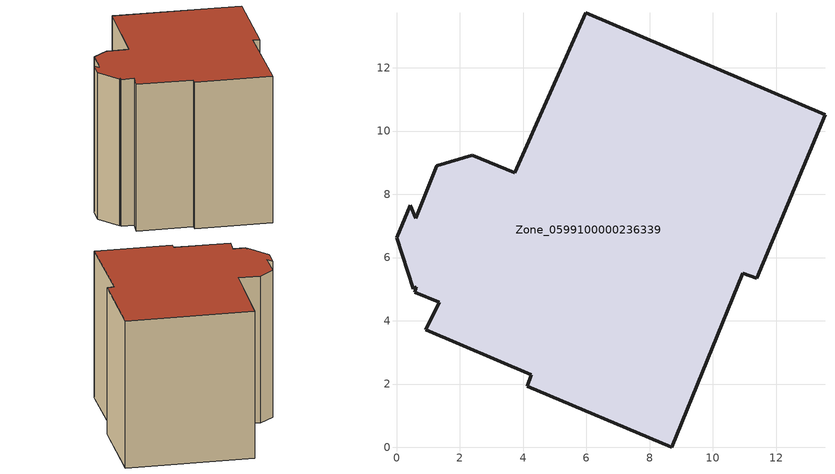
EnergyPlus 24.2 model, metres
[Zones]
Zone_0599100000236339
 floor ground (C_G): 8.71,0 4.13,1.93 4.26,2.29 0.93,3.72 1.35,4.59 0.58,4.91 0.63,5.08 0.54,5.01 0,6.63 0.43,7.65 0.6,7.24 1.27,8.9 2.4,9.23 3.74,8.68 5.98,13.74 13.55,10.51 11.4,5.35 10.95,5.5 z0
 wall outside (C_F): 5.98,13.74 3.74,8.68 2.4,9.23 1.27,8.9 0.6,7.24 0.43,7.65 0,6.63 0.54,5.01 0.63,5.08 0.58,4.91 1.35,4.59 0.93,3.72 4.26,2.29 4.13,1.93 8.71,0 10.95,5.5 11.4,5.35 13.55,10.51 5.98,13.74 z0:9.92
 roof outside (C_R): 0.6,7.24 0.43,7.65 0,6.63 0.54,5.01 0.63,5.08 0.58,4.91 1.35,4.59 0.93,3.72 4.26,2.29 4.13,1.93 8.71,0 10.95,5.5 11.4,5.35 13.55,10.51 5.98,13.74 3.74,8.68 2.4,9.23 1.27,8.9 z9.92
[BUILDING]
Pand.0599100000236339: North Axis=0; Terrain=City; Loads Convergence Tolerance Value=0.04; Temperature Convergence Tolerance Value=0.4; Solar Distribution=FullExterior; Maximum Number of Warmup Days=25; Minimum Number of Warmup Days=1
[Site:Location]
Rotterdam.The.Hague.AP_ZH_NLD Design_Conditions: Latitude=51.96; Longitude=4.45; Time Zone=1; Elevation=-4.5
[SITE:GROUNDTEMPERATURE:BUILDINGSURFACE]
18, 18, 18, 18, 18, 18, 18, 18, 18, 18, 18, 18
[MATERIAL] Thermal Absorptance=0.9; Solar Absorptance=0.7; Visible Absorptance=0.7
Name | Roughness | Thickness | Conductivity | Density | Specific Heat
G.D.1965 | MediumSmooth | 0.15 | 1 | 540 | 1210
F.D.1965 | Rough | 0.3 | 0.857143 | 1920 | 840
R.D.1965 | MediumRough | 0.2 | 0.08 | 1500 | 1000
[CONSTRUCTION]
C_G: G.D.1965
C_F: F.D.1965
C_R: R.D.1965
[ZONE]
Zone_0599100000236339: Type=1; Multiplier=1; Ceiling Height=Autocalculate; Volume=Autocalculate; Floor Area=autocalculate; Part of Total Floor Area=Yes
[ZONEINFILTRATION:DESIGNFLOWRATE]
Infil_Zone_0599100000236339: Zone or ZoneList or Space or SpaceList=Zone_0599100000236339; Schedule=AlwaysOn; Design Flow Rate Calculation Method=Flow/Area; Flow Rate per Floor Area=0.0042; Constant Term Coefficient=1; Temperature Term Coefficient=0; Velocity Term Coefficient=0; Velocity Squared Term Coefficient=0
[HVACTEMPLATE:ZONE:IDEALLOADSAIRSYSTEM]
Zone_0599100000236339: Maximum Heating Supply Air Temperature=50; Minimum Cooling Supply Air Temperature=13; Maximum Heating Supply Air Humidity Ratio=0.0156; Minimum Cooling Supply Air Humidity Ratio=0.0077; Heating Limit=NoLimit; Cooling Limit=NoLimit; Dehumidification Control Type=ConstantSensibleHeatRatio; Cooling Sensible Heat Ratio=0.7; Dehumidification Setpoint=60; Humidification Control Type=None; Humidification Setpoint=30; Outdoor Air Method=None; Outdoor Air Flow Rate per Person=0.00944; Outdoor Air Flow Rate per Zone Floor Area=0; Outdoor Air Flow Rate per Zone=0; Demand Controlled Ventilation Type=None; Outdoor Air Economizer Type=NoEconomizer; Heat Recovery Type=None; Sensible Heat Recovery Effectiveness=0.7; Latent Heat Recovery Effectiveness=0.65
[ZONECONTROL:THERMOSTAT]
ThermostatControl_Zone_0599100000236339: Zone or ZoneList=Zone_0599100000236339; Control Type Schedule=DualSetpointControlType; Control 1=Thermostat_Zone_0599100000236339; Temperature Difference Between Cutout And Setpoint=0
[THERMOSTATSETPOINT:DUALSETPOINT]
Thermostat_Zone_0599100000236339: Heating Setpoint Temperature Schedule=HeatingSetpoint_Zone_0599100000236339; Cooling Setpoint Temperature Schedule=CoolingSetpoint_Zone_0599100000236339
[SCHEDULE:COMPACT]
HeatingSetpoint_Zone_0599100000236339: Through: 12/31, For: AllDays, Until: 24:00, 21
CoolingSetpoint_Zone_0599100000236339: Through: 12/31, For: AllDays, Until: 24:00, 24
DualSetpointControlType: Through: 12/31, For: AllDays, Until: 24:00, 4
AlwaysOn: Through: 12/31, For: AllDays, Until: 24:00, 1
